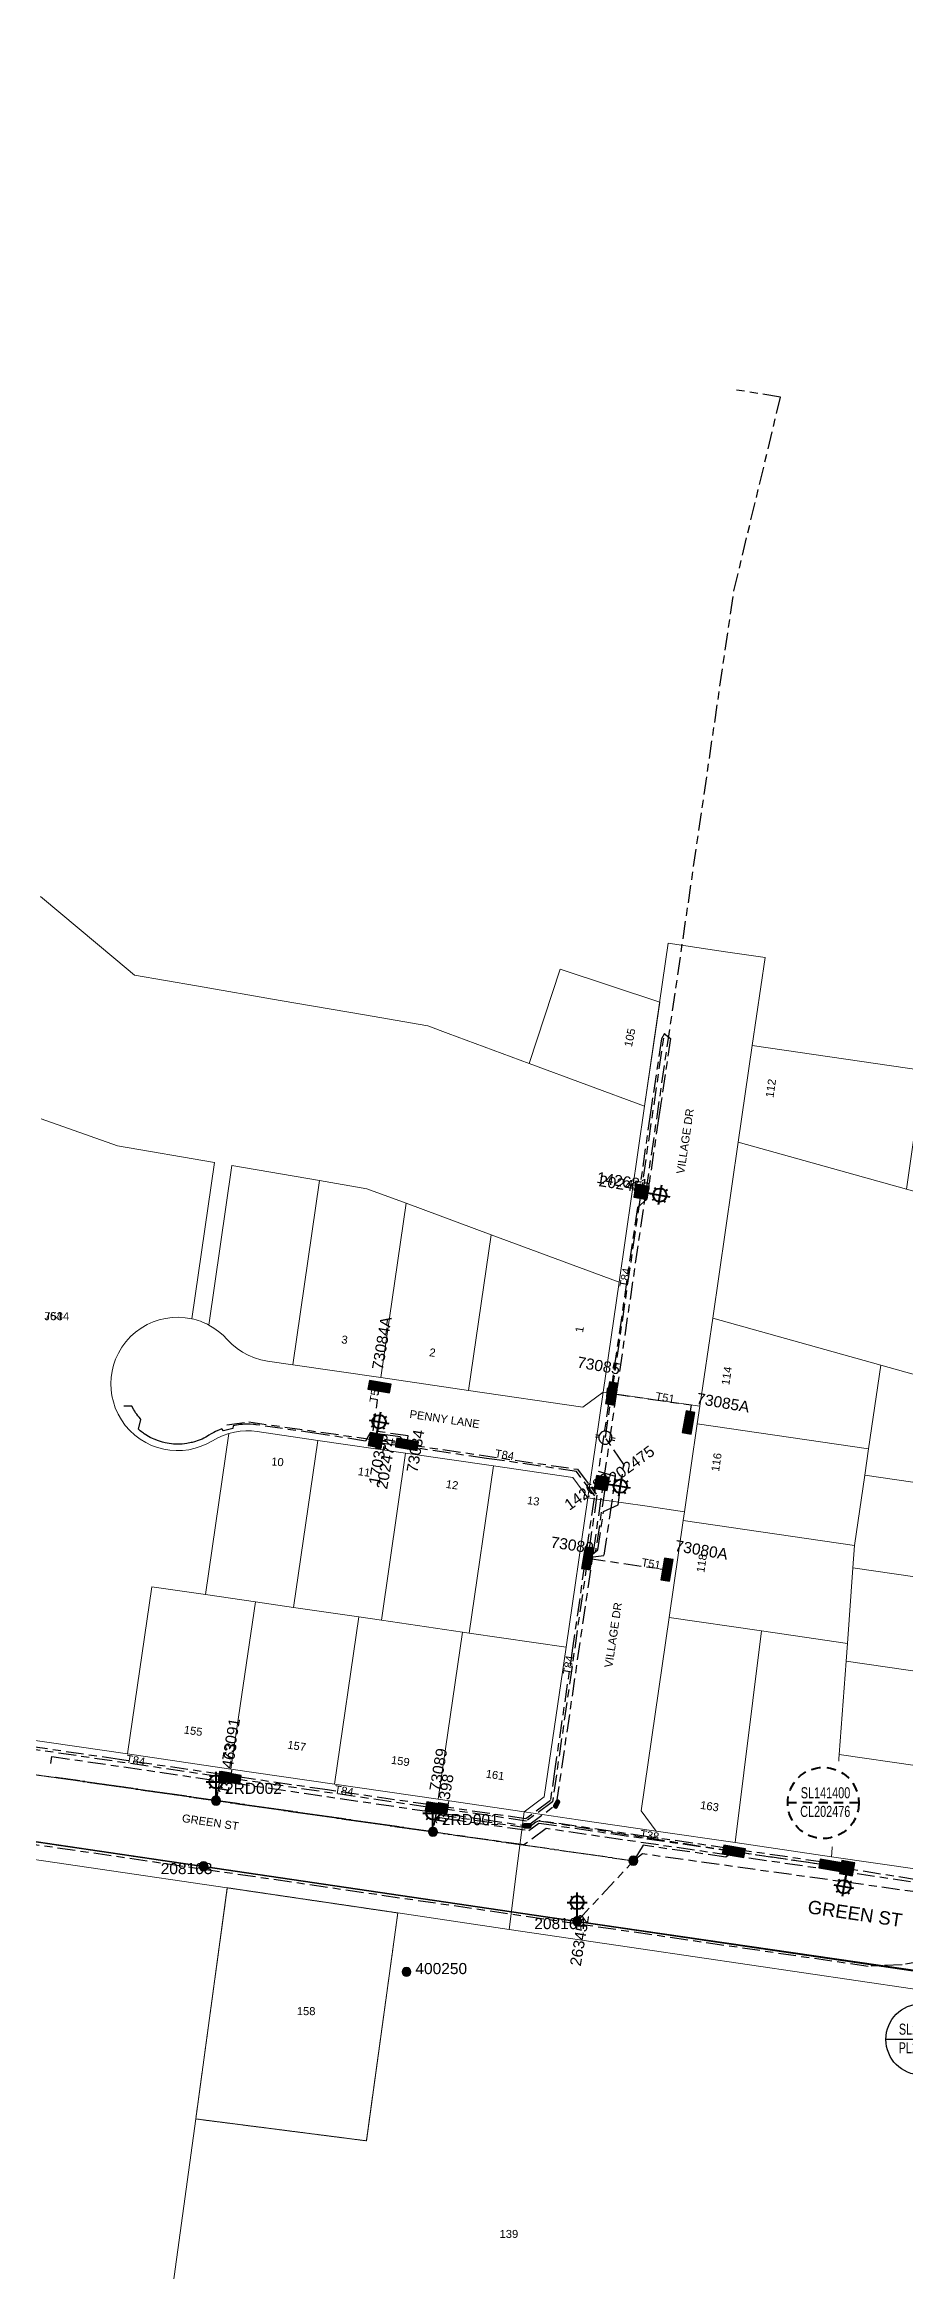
# Model space of a CAD drawing. Header units: metres. Extents: x 268848 to 269642, y 6084229 to 6085023.
# Drawn here: x 269112 to 269306, y 6084521 to 6085022 of the extents above; entities that cross this region are included whole.
import ezdxf
from ezdxf.enums import TextEntityAlignment as Align

# ---------------------------------------------------------------- set-up
doc = ezdxf.new("R2010")
doc.units = ezdxf.units.M
for name, pattern in [('Cable Exist OH', [1, 1, 0]), ('Cable Exist UG', [8.2, 4, -1.2, 1.8, -1.2]), ('Dash', [5, 3, -2]), ('HIDDEN', [0.375, 0.25, -0.125]), ('HIDDEN2', [0.1875, 0.125, -0.0625])]:
    doc.linetypes.add(name, pattern=pattern)
doc.layers.get('0').update_dxf_attribs({"color": 6})
for name, color, linetype, lineweight in [('Cadastre Buildings_SP_EXT', 9, 'Continuous', 5), ('Cadastre Land Parcels_SP_EXT', 9, 'Continuous', 5), ('Cadastre Other Property_SP_EXT', 9, 'HIDDEN', 5), ('Cadastre Roads_SP_EXT', 9, 'Continuous', 5)]:
    doc.layers.add(name, color=color, linetype=linetype, lineweight=lineweight)
for name, color, linetype in [('Equip_HV_EXT', 7, 'Continuous'), ('Equip_LV_EXT', 7, 'Continuous'), ('Equip_SP_SL_EXT', 7, 'Continuous'), ('Equip_SP_SL_NEW', 2, 'Continuous'), ('Mains_HV_EXT', 7, 'Continuous'), ('Mains_LV_EXT', 7, 'Continuous'), ('Mains_SL_EXT', 7, 'Continuous'), ('Mains_TR_EXT', 7, 'Continuous'), ('OH_Details_SP_MISC', 7, 'Continuous'), ('SupportsOH_SP_TR_HV_LV_SL_EXT', 7, 'Continuous'), ('SupportsUG_SP_LV_EXT', 7, 'Continuous'), ('SupportsUG_SP_LV_SL_EXT', 7, 'Continuous'), ('UG_Details_SP_MISC', 7, 'Continuous')]:
    doc.layers.add(name, color=color, linetype=linetype)
doc.styles.add('COLUMN_LABEL', font='arial.ttf')
doc.styles.add('iecARIAL', font='arial.ttf', dxfattribs={"height": 2})
doc.styles.add('POLE_LABEL', font='arial.ttf')
doc.styles.get("Standard").update_dxf_attribs({"font": 'arial.ttf'})
doc.linetypes.add('Cable #', pattern='A,8,-0.1,["#",Standard,S=1.8,R=0,X=0.8,Y=-0.9],-3.3', length=11.4)
doc.linetypes.add('Cable E OH', pattern='A,9.4,["E",Standard,S=1.7,R=0,X=0,Y=-1],0', length=9.4)

# ---------------------------------------------------------------- blocks, each defined once
blk = doc.blocks.new('COLUMN_EXT')
blk.add_hatch(color=256).paths.add_polyline_path([(-1.49, 1.48), (-1.49, -1.49), (1.48, -1.49), (1.48, 1.48)])
blk.add_lwpolyline([(-1.49, -1.49), (1.48, -1.49), (1.48, 1.48), (-1.49, 1.48)], close=True)
for tag, height, style, flags, p in [('STRUCTURE_PLANT_NUMBER', 0.2, 'POLE_LABEL', 9, (1.81, 0.03)), ('ASSET_NUM', 2.5, 'COLUMN_LABEL', 8, (2, 2)), ('STREET_CODE', 0.2, 'COLUMN_LABEL', 9, (1.81, -0.2))]:
    blk.add_attdef(tag, text='', height=height, dxfattribs=dict(style=style, flags=flags)).set_placement(p, align=Align.MIDDLE_LEFT)
at = {"flags": 1}
blk.add_attdef('Z', (1.81, -2.35), '', height=0.2, dxfattribs=at)
at = {"flags": 9}
for tag, p in [('COLUMN_TYPE', (1.81, -0.4)), ('OWNED_BY', (1.81, -0.6)), ('STATE', (1.81, -0.8)), ('USAGE', (1.81, -1)), ('STREETNAME', (1.81, -1.6)), ('SUBURB', (1.81, -1.8)), ('LEGEND', (1.81, -1.2)), ('LOCATION', (1.81, -1.4)), ('NOTES', (1.81, -2))]:
    blk.add_attdef(tag, text='', height=0.2, dxfattribs=at).set_placement(p, align=Align.MIDDLE_LEFT)
blk = doc.blocks.new('PILLAR_EXT')
blk.add_hatch(color=256).paths.add_polyline_path([(-2.475, 0.99), (-2.475, -0.99), (2.475, -0.99), (2.475, 0.99)])
blk.add_lwpolyline([(-2.475, -0.99), (2.475, -0.99), (2.475, 0.99), (-2.475, 0.99)], close=True)
at = {"style": 'iecARIAL', "flags": 8}
blk.add_attdef('ASSET_NUM', (1.5, 3.5), '', height=2.5, dxfattribs=at)
for tag, p, flags in [('OWNED_BY', (0, -0.2), 9), ('STATE', (0, -0.4), 9), ('SUPPORT_TYPE', (0, -0.6), 9), ('STREETNAME', (0, -1.8), 9), ('SUBURB', (0, -2), 1), ('USAGE', (0, -0.8), 9), ('LEGEND', (0, -1), 9), ('LOCATION', (0, -1.2), 9), ('NOTES', (0, -1.4), 9), ('PARENT', (0, -1.6), 9)]:
    blk.add_attdef(tag, p, '', height=0.2, dxfattribs=dict(flags=flags))
blk = doc.blocks.new('SL_LANTERN_EXT')
at = {"lineweight": 40}
for p, q in [((-1.46, 5.68), (-1.06, 5.28)), ((0, 1.97), (0, 6.47)), ((1.46, 5.68), (1.06, 5.28)), ((-2.25, 4.22), (2.25, 4.22)), ((-1.46, 2.76), (-1.06, 3.16)), ((0, 0), (0, 2.72)), ((1.46, 2.76), (1.06, 3.16))]:
    blk.add_line(p, q, dxfattribs=at)
blk.add_circle((0, 4.22), 1.5, dxfattribs=at)
at = {"style": 'iecARIAL', "flags": 8}
blk.add_attdef('ASSET_NUM', (1.5, 1.5), '', height=2.5, dxfattribs=at)
for tag, p, height, flags in [('OPERATING_VOLTAGE', (0.98, -1.65), 0.2, 9), ('ORIENTATION', (0.98, -1.85), 0.2, 9), ('OWNED_BY', (0.98, -2.05), 0.2, 9), ('STATE', (0.98, -2.25), 0.2, 9), ('CONSTRUCTED_VOLTAGE', (0.98, -0.65), 0.2, 9), ('CONTROL_TYPE', (0.98, -0.85), 0.2, 9), ('LANTERN_PURPOSE', (0.98, -1.05), 0.2, 9), ('LANTERN_TYPE', (0.98, -1.25), 0.2, 9), ('NO_PHASES', (0.98, -1.45), 0.2, 9), ('USAGE', (0.98, -2.45), 0.2, 9), ('CEXIST', (0.98, -2.65), 0.2, 9), ('CNEW', (0.98, -2.85), 0.2, 9), ('CNUMBER', (0.98, -3.05), 0.2, 9), ('CREMOVE', (0.98, -3.25), 0.2, 9), ('CREPLACE', (0.98, -3.45), 0.2, 9), ('LKINGHEIGHT', (0.98, -3.65), 0.2, 9), ('LBRACKET', (0.98, -3.85), 0.2, 9), ('LBRACKETVOCAB', (0.98, -4.05), 0.2, 9), ('LCATEGORY', (0.98, -4.25), 0.2, 9), ('LCHARGE1', (0.98, -4.45), 0.2, 9), ('LCHARGE1PERCENT', (0.98, -4.65), 0.2, 9), ('LCHARGE2', (0.98, -4.85), 0.2, 9), ('LCHARGE2PERCENT', (0.98, -5.05), 0.2, 9), ('LNUMBER', (2.18, -3.25), 2.5, 8), ('STREETNAME', (0.98, -9.25), 0.2, 9), ('SUBURB', (0.98, -9.45), 0.2, 1), ('LCHARGE3', (0.98, -5.25), 0.2, 9), ('LCHARGE3PERCENT', (0.98, -5.45), 0.2, 9), ('LEXIST', (0.98, -5.65), 0.2, 9), ('LLAMP', (0.98, -5.85), 0.2, 9), ('LLAMPVOCAB', (0.98, -6.05), 0.2, 9), ('LMAST', (0.98, -6.25), 0.2, 9), ('LMASTVOCAB', (0.98, -6.45), 0.2, 9), ('LNEW', (0.98, -6.65), 0.2, 9), ('LANTNUMBER', (0.98, -6.85), 0.2, 9), ('LOUTREACH', (0.98, -7.25), 0.2, 9), ('LOUTREACHVOCAB', (0.98, -7.45), 0.2, 9), ('LRATECODE', (0.98, -7.65), 0.2, 9), ('LREMOVE', (0.98, -7.85), 0.2, 9), ('LREPLACE', (0.98, -8.05), 0.2, 9), ('LTYPE', (0.98, -8.25), 0.2, 9), ('LTYPEVOCAB', (0.98, -8.45), 0.2, 9), ('LEGEND', (0.98, -8.65), 0.2, 9), ('LOCATION', (0.98, -8.85), 0.2, 9), ('NOTES', (0.98, -9.05), 0.2, 9)]:
    blk.add_attdef(tag, p, '', height=height, dxfattribs=dict(flags=flags))
blk = doc.blocks.new('POLE_EXT')
blk.add_hatch(color=256).paths.add_polyline_path([(-1, 0, 1), (1, 0, 1)])
blk.add_lwpolyline([(-1, 0, 1), (1, 0, 1)], format="xyb", close=True)
for tag, height, flags, p in [('pNumber', 2.5, 8, (-17.84, 2.07)), ('OWNED_BY', 0.2, 9, (1.35, -0.4)), ('SPECIAL_USE', 0.2, 9, (1.35, -0.8)), ('STATE', 0.2, 9, (1.35, -1)), ('cLV', 0.2, 9, (1.35, -1.4)), ('hDepth', 0.2, 9, (1.35, -1.6)), ('hDia', 0.2, 9, (1.35, -1.8)), ('cHV', 0.2, 9, (1.35, -2)), ('cLinedev', 0.2, 9, (1.35, -3.4)), ('pExisting', 0.2, 9, (1.35, -3.8)), ('pFooting', 0.2, 9, (1.35, -4.4)), ('pNew', 0.2, 9, (1.35, -4.6)), ('pRelocate', 0.2, 9, (1.35, -5)), ('PARENT', 0.2, 9, (1.35, -0.6)), ('USAGE', 0.2, 9, (1.35, -1.2)), ('LBRACKET', 0.2, 9, (1.35, -2.2)), ('LExisting', 0.2, 9, (1.35, -2.4)), ('LANTNUMBER', 0.2, 9, (1.35, -2.6)), ('LOther', 0.2, 9, (1.35, -2.8)), ('LRemove', 0.2, 9, (1.35, -3)), ('LEGEND', 0.2, 9, (1.35, -3.2)), ('LOCATION', 0.2, 9, (1.35, -3.6)), ('PFNUMBER', 0.2, 9, (1.35, -4)), ('NEWPFNUMBER', 0.2, 9, (1.35, -4.2)), ('pRemove', 0.2, 9, (1.35, -5.2)), ('pReplace', 0.2, 9, (1.35, -5.4)), ('pStay', 0.2, 9, (1.35, -5.6)), ('pType', 0.2, 9, (1.35, -5.8)), ('cspan', 0.2, 9, (1.35, -6)), ('STREETNAME', 0.2, 9, (1.35, -6.2)), ('SUBURB', 0.2, 9, (1.35, -6.4)), ('OPERATED_BY', 0.2, 9, (1.36, -7.01)), ('NOTES', 0.2, 9, (1.35, -6.6)), ('MAINTAINED_BY', 0.2, 9, (1.36, -6.81))]:
    blk.add_attdef(tag, text='', height=height, dxfattribs=dict(flags=flags)).set_placement(p, align=Align.MIDDLE_LEFT)
at = {"style": 'POLE_LABEL'}
for tag, height, flags, p in [('STRUCTURE_PLANT_NUMBER', 0.2, 9, (1.35, 0.03)), ('ASSET_NUM', 2.5, 8, (2, 2)), ('STREET_CODE', 0.2, 9, (1.35, -0.2))]:
    blk.add_attdef(tag, text='', height=height, dxfattribs=dict(at, flags=flags)).set_placement(p, align=Align.MIDDLE_LEFT)
at = {"flags": 1}
blk.add_attdef('Z', (1.35, -7.33), '', height=0.2, dxfattribs=at)
blk = doc.blocks.new('HV_STJ_EXT')
h = blk.add_hatch(color=256)
edge = h.paths.add_edge_path()
edge.add_ellipse((-0.59, 0.13), major_axis=(0.226, 0.226), ratio=1, start_angle=45, end_angle=135)
edge.add_line((-0.91, 0.13), (-0.91, -0.13))
edge.add_ellipse((-0.59, -0.13), major_axis=(0.226, 0.226), ratio=1, start_angle=135, end_angle=225)
edge.add_line((-0.59, -0.45), (0.59, -0.45))
edge.add_ellipse((0.59, -0.13), major_axis=(-0.226, 0.226), ratio=1, start_angle=135, end_angle=225)
edge.add_line((0.91, -0.13), (0.91, 0.13))
edge.add_ellipse((0.59, 0.13), major_axis=(-0.226, 0.226), ratio=1, start_angle=225, end_angle=315)
edge.add_line((0.59, 0.45), (-0.59, 0.45))
blk.add_lwpolyline([(-0.91, 0.13), (-0.91, -0.13, 0.414214), (-0.59, -0.45), (0.59, -0.45, 0.414214), (0.91, -0.13), (0.91, 0.13, 0.414214), (0.59, 0.45), (-0.59, 0.45, 0.414214)], format="xyb", close=True)
for tag, flags, p in [('ORIENTATION', 9, (1.5, 0)), ('Z', 1, (1.5, -0.8)), ('USAGE', 9, (1.5, -0.2)), ('LEGEND', 9, (1.5, -0.4)), ('NOTES', 9, (1.5, -0.6))]:
    blk.add_attdef(tag, text='', height=0.2, dxfattribs=dict(flags=flags)).set_placement(p, align=Align.MIDDLE_LEFT)
blk = doc.blocks.new('LV_UG_LINKS_OPEN_EXT')
blk.add_wipeout([(-0.25, 1.47), (-0.43, 1.43), (-0.61, 1.36), (-0.77, 1.28), (-0.93, 1.17), (-1.07, 1.05), (-1.19, 0.9), (-1.29, 0.75), (-1.38, 0.58), (-1.44, 0.4), (-1.48, 0.22), (-1.49, 0.03), (-1.49, -0.16), (-1.45, -0.34), (-1.4, -0.52), (-1.32, -0.69), (-1.23, -0.85), (-1.11, -1), (-0.98, -1.13), (-0.83, -1.24), (-0.66, -1.34), (-0.49, -1.41), (-0.31, -1.46), (-0.13, -1.49), (0.06, -1.49), (0.25, -1.47), (0.43, -1.43), (0.61, -1.36), (0.77, -1.28), (0.93, -1.17), (1.07, -1.05), (1.19, -0.9), (1.29, -0.75), (1.38, -0.58), (1.44, -0.4), (1.48, -0.22), (1.49, -0.03), (1.49, 0.16), (1.45, 0.34), (1.4, 0.52), (1.32, 0.69), (1.23, 0.85), (1.11, 1), (0.98, 1.13), (0.83, 1.24), (0.66, 1.34), (0.49, 1.41), (0.31, 1.46), (0.13, 1.49), (-0.06, 1.49)])
for p, q in [((-0.25, 1.47), (-0.25, 2.22)), ((0.25, 1.47), (0.25, 2.22)), ((-0.25, -1.47), (-0.25, -2.22)), ((0.25, -1.47), (0.25, -2.22))]:
    blk.add_line(p, q)
blk.add_lwpolyline([(0, -1.49, 1), (0, 1.49, 1)], format="xyb", close=True)
at = {"flags": 9}
for tag, p in [('ACTUAL_STATUS', (0, 0)), ('CONSTRUCTED_VOLTAGE', (0, -0.2)), ('OPERATING_VOLTAGE', (0, -0.6)), ('ORIENTATION', (0, -0.8)), ('STATE', (0, -1)), ('SWITCH_TYPE', (0, -1.2)), ('NO_PHASES', (0, -0.4)), ('USAGE', (0, -1.4)), ('NOTES', (0, -1.6))]:
    blk.add_attdef(tag, text='', height=0.2, dxfattribs=at).set_placement(p, align=Align.MIDDLE_LEFT)
at = {"flags": 1}
blk.add_attdef('Z', (0, 0), '', height=0.2, dxfattribs=at)
blk = doc.blocks.new('SLANTERN_NUM_EXT')
blk.add_wipeout([(-0.31, 10), (-0.94, 9.96), (-1.57, 9.88), (-2.18, 9.76), (-2.79, 9.61), (-3.39, 9.41), (-3.97, 9.18), (-4.54, 8.91), (-5.09, 8.61), (-5.62, 8.27), (-6.13, 7.91), (-6.62, 7.5), (-7.07, 7.07), (-7.5, 6.62), (-7.91, 6.13), (-8.27, 5.62), (-8.61, 5.09), (-8.91, 4.54), (-9.18, 3.97), (-9.41, 3.39), (-9.61, 2.79), (-9.76, 2.18), (-9.88, 1.57), (-9.96, 0.94), (-10, 0.31), (-10, -0.31), (-9.96, -0.94), (-9.88, -1.57), (-9.76, -2.18), (-9.61, -2.79), (-9.41, -3.39), (-9.18, -3.97), (-8.91, -4.54), (-8.61, -5.09), (-8.27, -5.62), (-7.91, -6.13), (-7.5, -6.62), (-7.07, -7.07), (-6.62, -7.5), (-6.13, -7.91), (-5.62, -8.27), (-5.09, -8.61), (-4.54, -8.91), (-3.97, -9.18), (-3.39, -9.41), (-2.79, -9.61), (-2.18, -9.76), (-1.57, -9.88), (-0.94, -9.96), (-0.31, -10), (0.31, -10), (0.94, -9.96), (1.57, -9.88), (2.18, -9.76), (2.79, -9.61), (3.39, -9.41), (3.97, -9.18), (4.54, -8.91), (5.09, -8.61), (5.62, -8.27), (6.13, -7.91), (6.62, -7.5), (7.07, -7.07), (7.5, -6.62), (7.91, -6.13), (8.27, -5.62), (8.61, -5.09), (8.91, -4.54), (9.18, -3.97), (9.41, -3.39), (9.61, -2.79), (9.76, -2.18), (9.88, -1.57), (9.96, -0.94), (10, -0.31), (10, 0.31), (9.96, 0.94), (9.88, 1.57), (9.76, 2.18), (9.61, 2.79), (9.41, 3.39), (9.18, 3.97), (8.91, 4.54), (8.61, 5.09), (8.27, 5.62), (7.91, 6.13), (7.5, 6.62), (7.07, 7.07), (6.62, 7.5), (6.13, 7.91), (5.62, 8.27), (5.09, 8.61), (4.54, 8.91), (3.97, 9.18), (3.39, 9.41), (2.79, 9.61), (2.18, 9.76), (1.57, 9.88), (0.94, 9.96), (0.31, 10)])
at = {"linetype": 'Dash', "lineweight": 40, "ltscale": 0.7}
blk.add_line((8, 0), (-8, 0), dxfattribs=at)
blk.add_circle((0, 0), 8, dxfattribs=at)
at = {"lineweight": 40, "width": 0.7}
for tag, p in [('SNUMBER', (0.51, 1.05)), ('CNUMBER', (0.44, -3.15))]:
    blk.add_attdef(tag, text='', height=2.5, dxfattribs=at).set_placement(p, align=Align.CENTER)
at = {"lineweight": 40, "flags": 1}
blk.add_attdef('Z', (0, 0), '', height=0.2, dxfattribs=at)
blk = doc.blocks.new('SLANTERN_NUM_NEW')
blk.add_wipeout([(-0.31, 10), (-0.94, 9.96), (-1.57, 9.88), (-2.18, 9.76), (-2.79, 9.61), (-3.39, 9.41), (-3.97, 9.18), (-4.54, 8.91), (-5.09, 8.61), (-5.62, 8.27), (-6.13, 7.91), (-6.62, 7.5), (-7.07, 7.07), (-7.5, 6.62), (-7.91, 6.13), (-8.27, 5.62), (-8.61, 5.09), (-8.91, 4.54), (-9.18, 3.97), (-9.41, 3.39), (-9.61, 2.79), (-9.76, 2.18), (-9.88, 1.57), (-9.96, 0.94), (-10, 0.31), (-10, -0.31), (-9.96, -0.94), (-9.88, -1.57), (-9.76, -2.18), (-9.61, -2.79), (-9.41, -3.39), (-9.18, -3.97), (-8.91, -4.54), (-8.61, -5.09), (-8.27, -5.62), (-7.91, -6.13), (-7.5, -6.62), (-7.07, -7.07), (-6.62, -7.5), (-6.13, -7.91), (-5.62, -8.27), (-5.09, -8.61), (-4.54, -8.91), (-3.97, -9.18), (-3.39, -9.41), (-2.79, -9.61), (-2.18, -9.76), (-1.57, -9.88), (-0.94, -9.96), (-0.31, -10), (0.31, -10), (0.94, -9.96), (1.57, -9.88), (2.18, -9.76), (2.79, -9.61), (3.39, -9.41), (3.97, -9.18), (4.54, -8.91), (5.09, -8.61), (5.62, -8.27), (6.13, -7.91), (6.62, -7.5), (7.07, -7.07), (7.5, -6.62), (7.91, -6.13), (8.27, -5.62), (8.61, -5.09), (8.91, -4.54), (9.18, -3.97), (9.41, -3.39), (9.61, -2.79), (9.76, -2.18), (9.88, -1.57), (9.96, -0.94), (10, -0.31), (10, 0.31), (9.96, 0.94), (9.88, 1.57), (9.76, 2.18), (9.61, 2.79), (9.41, 3.39), (9.18, 3.97), (8.91, 4.54), (8.61, 5.09), (8.27, 5.62), (7.91, 6.13), (7.5, 6.62), (7.07, 7.07), (6.62, 7.5), (6.13, 7.91), (5.62, 8.27), (5.09, 8.61), (4.54, 8.91), (3.97, 9.18), (3.39, 9.41), (2.79, 9.61), (2.18, 9.76), (1.57, 9.88), (0.94, 9.96), (0.31, 10)])
at = {"linetype": 'Continuous'}
blk.add_line((8, 0), (-8, 0), dxfattribs=at)
blk.add_line((0, 0), (8, 0))
blk.add_circle((0, 0), 8, dxfattribs=at)
at = {"width": 0.7}
for tag, p in [('SNUMBER', (0.51, 1.05)), ('CNUMBER', (0.44, -3.15))]:
    blk.add_attdef(tag, text='', height=2.5, dxfattribs=at).set_placement(p, align=Align.CENTER)
at = {"flags": 1}
blk.add_attdef('Z', (0, 0), '', height=0.2, dxfattribs=at)

msp = doc.modelspace()

# ---------------------------------------------------------------- linework, layer by layer
at = {"layer": 'Cadastre Buildings_SP_EXT', "linetype": 'Continuous'}
msp.add_lwpolyline([(269323.96, 6084612.98), (269326.7, 6084631.78), (269291.43, 6084636.92), (269289.73, 6084613.92), (269319.42, 6084609.6), (269323.96, 6084612.98)], close=True, dxfattribs=at)
at = {"layer": 'Cadastre Land Parcels_SP_EXT', "linetype": 'Continuous'}
msp.add_lwpolyline([(269111.78, 6084779.94), (269128.92, 6084773.88), (269150.76, 6084770.11), (269145.64, 6084734.94), (269146.14, 6084734.82), (269146.64, 6084734.69), (269147.13, 6084734.54), (269147.61, 6084734.37), (269148.09, 6084734.18), (269148.56, 6084733.98), (269149.03, 6084733.77), (269149.48, 6084733.53), (269154.71, 6084769.43), (269174.43, 6084766.03), (269185.1, 6084764.18), (269193.9, 6084760.93), (269213.08, 6084753.83), (269241.86, 6084743.19), (269247.61, 6084782.79), (269221.61, 6084792.4), (269203.42, 6084799.13), (269198.83, 6084800.83), (269184.52, 6084803.3), (269165.53, 6084806.58), (269146.72, 6084809.83), (269132.79, 6084812.23), (269128.56, 6084815.76), (269128.56, 6084815.76), (269111.61, 6084829.93)], dxfattribs=at)
for points in [[(269251.01, 6084806.19), (269228.64, 6084813.58), (269221.61, 6084792.4), (269247.61, 6084782.79), (269251.01, 6084806.19)], [(269309, 6084780.91), (269310.44, 6084790.83), (269271.87, 6084796.44), (269268.7, 6084774.67), (269306.55, 6084764.1), (269309, 6084780.91)], [(269306.55, 6084764.1), (269268.7, 6084774.67), (269262.94, 6084735.08), (269300.79, 6084724.51), (269338.65, 6084713.94), (269344.41, 6084753.53), (269306.55, 6084764.1)], [(269193.9, 6084760.93), (269185.1, 6084764.18), (269174.43, 6084766.03), (269168.39, 6084724.59), (269188.19, 6084721.7), (269193.9, 6084760.93)], [(269213.08, 6084753.83), (269193.9, 6084760.93), (269188.19, 6084721.7), (269207.98, 6084718.82), (269213.08, 6084753.83)], [(269238.26, 6084718.45), (269241.86, 6084743.19), (269213.08, 6084753.83), (269207.98, 6084718.82), (269233.73, 6084715.06), (269238.26, 6084718.45)], [(269300.79, 6084724.51), (269262.94, 6084735.08), (269260.06, 6084715.28), (269259.48, 6084711.32), (269298.06, 6084705.71), (269300.79, 6084724.51)], [(269338.65, 6084713.94), (269300.79, 6084724.51), (269298.06, 6084705.71), (269297.19, 6084699.76), (269335.77, 6084694.14), (269336.81, 6084701.29), (269338.65, 6084713.94)], [(269297.19, 6084699.76), (269298.06, 6084705.71), (269259.48, 6084711.32), (269256.6, 6084691.52), (269256.31, 6084689.55), (269294.89, 6084683.93), (269297.19, 6084699.76)], [(269174.01, 6084707.59), (269160.36, 6084709.58), (269159.09, 6084709.71), (269157.81, 6084709.73), (269156.53, 6084709.65), (269155.26, 6084709.45), (269154.02, 6084709.15), (269148.77, 6084672.88), (269159.97, 6084671.25), (269168.56, 6084670), (269174.01, 6084707.59)], [(269193.81, 6084704.71), (269174.01, 6084707.59), (269168.56, 6084670), (269183.29, 6084667.85), (269188.36, 6084667.11), (269193.81, 6084704.71)], [(269213.6, 6084701.82), (269193.81, 6084704.71), (269188.36, 6084667.11), (269206.62, 6084664.45), (269208.15, 6084664.22), (269213.6, 6084701.82)], [(269234.81, 6084694.69), (269231.43, 6084699.22), (269213.6, 6084701.82), (269208.15, 6084664.22), (269229.93, 6084661.05), (269234.81, 6084694.69)], [(269335.77, 6084694.14), (269297.19, 6084699.76), (269294.89, 6084683.93), (269294.52, 6084678.92), (269332.74, 6084673.36), (269333.74, 6084680.17), (269335.77, 6084694.14)], [(269294.89, 6084683.93), (269256.31, 6084689.55), (269253.15, 6084667.77), (269273.93, 6084664.74), (269293.27, 6084661.92), (269294.52, 6084678.92), (269294.89, 6084683.93)], [(269332.74, 6084673.36), (269294.52, 6084678.92), (269293.27, 6084661.92), (269292.98, 6084657.92), (269329.72, 6084652.57), (269332.74, 6084673.36)], [(269148.77, 6084672.88), (269136.65, 6084674.65), (269131.16, 6084637.05), (269154.48, 6084633.63), (269159.97, 6084671.25), (269148.77, 6084672.88)], [(269168.56, 6084670), (269159.97, 6084671.25), (269154.48, 6084633.63), (269177.81, 6084630.23), (269183.29, 6084667.85), (269168.56, 6084670)], [(269188.36, 6084667.11), (269183.29, 6084667.85), (269177.81, 6084630.23), (269201.13, 6084626.83), (269206.62, 6084664.45), (269188.36, 6084667.11)], [(269273.93, 6084664.74), (269253.15, 6084667.77), (269246.81, 6084624.22), (269250.19, 6084619.69), (269268.01, 6084617.09), (269273.93, 6084664.74)], [(269208.15, 6084664.22), (269206.62, 6084664.45), (269201.13, 6084626.83), (269220.5, 6084624.01), (269225.03, 6084627.4), (269229.93, 6084661.05), (269208.15, 6084664.22)], [(269291.43, 6084636.92), (269292.98, 6084657.92), (269293.27, 6084661.92), (269273.93, 6084664.74), (269268.01, 6084617.09), (269289.73, 6084613.92), (269291.43, 6084636.92)], [(269329.72, 6084652.57), (269292.98, 6084657.92), (269291.43, 6084636.92), (269326.7, 6084631.78), (269329.72, 6084652.57)], [(269067.78, 6084619.52), (269055.29, 6084621.36), (269031.97, 6084461.95), (269125.26, 6084400.51), (269127.82, 6084418.06), (269133.86, 6084462.16), (269140.88, 6084513.46), (269146.55, 6084554.9), (269153.66, 6084606.89), (269067.78, 6084619.52)], [(269192.05, 6084601.25), (269153.66, 6084606.89), (269146.55, 6084554.9), (269184.97, 6084549.98), (269192.05, 6084601.25)], [(269217.1, 6084597.57), (269192.05, 6084601.25), (269184.97, 6084549.98), (269146.55, 6084554.9), (269140.88, 6084513.46), (269133.86, 6084462.16), (269178.77, 6084455.84), (269300.27, 6084438.77), (269303.21, 6084460.03), (269320.14, 6084582.42), (269246.78, 6084593.2), (269217.1, 6084597.57)]]:
    msp.add_lwpolyline(points, close=True, dxfattribs=at)
at = {"layer": 'Cadastre Other Property_SP_EXT', "linetype": 'HIDDEN2'}
msp.add_lwpolyline([(269146.55, 6084554.91), (269184.97, 6084549.99), (269192.05, 6084601.26), (269153.66, 6084606.91), (269146.55, 6084554.91)], close=True, dxfattribs=at)
at = {"layer": 'Cadastre Roads_SP_EXT', "linetype": 'Continuous'}
for points in [[(269274.74, 6084816.23), (269265.81, 6084817.53), (269252.94, 6084819.42), (269247.61, 6084782.79), (269241.86, 6084743.19), (269238.26, 6084718.45), (269251.12, 6084716.58), (269260.06, 6084715.28), (269262.94, 6084735.08), (269268.7, 6084774.67), (269271.87, 6084796.44), (269274.74, 6084816.23)], [(269207.98, 6084718.82), (269188.19, 6084721.7), (269168.39, 6084724.59), (269162.67, 6084725.42), (269161.2, 6084725.71), (269159.77, 6084726.14), (269158.39, 6084726.72), (269157.08, 6084727.42), (269155.84, 6084728.26), (269154.69, 6084729.21), (269153.64, 6084730.27), (269152.71, 6084731.22), (269151.71, 6084732.09), (269150.63, 6084732.86), (269149.48, 6084733.53), (269149.03, 6084733.77), (269148.56, 6084733.98), (269148.09, 6084734.18), (269147.61, 6084734.37), (269147.13, 6084734.54), (269146.64, 6084734.69), (269146.14, 6084734.82), (269145.64, 6084734.94), (269144.19, 6084735.18), (269142.71, 6084735.28), (269141.23, 6084735.23), (269139.77, 6084735.04), (269138.33, 6084734.71), (269136.93, 6084734.23), (269135.59, 6084733.62), (269134.26, 6084732.85), (269133.01, 6084731.95), (269131.87, 6084730.92), (269130.83, 6084729.78), (269129.92, 6084728.54), (269129.14, 6084727.22), (269128.5, 6084725.82), (269128.05, 6084724.5), (269127.72, 6084723.14), (269127.52, 6084721.76), (269127.44, 6084720.36), (269127.5, 6084718.97), (269127.69, 6084717.58), (269128, 6084716.22), (269128.44, 6084714.9), (269129.05, 6084713.51), (269129.81, 6084712.19), (269130.69, 6084710.95), (269131.69, 6084709.81), (269132.8, 6084708.78), (269134.02, 6084707.86), (269135.31, 6084707.08), (269136.6, 6084706.46), (269137.94, 6084705.97), (269139.33, 6084705.6), (269140.74, 6084705.37), (269142.16, 6084705.28), (269143.59, 6084705.32), (269145.01, 6084705.49), (269146.4, 6084705.8), (269147.76, 6084706.25), (269149.07, 6084706.82), (269150.32, 6084707.51), (269151.5, 6084708.16), (269152.74, 6084708.71), (269154.02, 6084709.15), (269155.26, 6084709.45), (269156.53, 6084709.65), (269157.81, 6084709.73), (269159.09, 6084709.71), (269160.36, 6084709.58), (269174.01, 6084707.59), (269193.81, 6084704.71), (269213.6, 6084701.82), (269231.43, 6084699.22), (269234.81, 6084694.69), (269236.53, 6084706.48), (269238.26, 6084718.45), (269233.73, 6084715.06), (269207.98, 6084718.82)], [(269256.6, 6084691.52), (269247.67, 6084692.82), (269234.81, 6084694.69), (269229.93, 6084661.05), (269225.03, 6084627.4), (269220.5, 6084624.01), (269232.67, 6084622.24), (269250.19, 6084619.69), (269246.81, 6084624.22), (269253.15, 6084667.77), (269256.31, 6084689.55), (269256.6, 6084691.52)], [(269107.84, 6084640.46), (269084.47, 6084643.88), (269083.86, 6084639.66), (269070.52, 6084641.61), (269069.14, 6084630.49), (269067.78, 6084619.52), (269153.66, 6084606.89), (269192.05, 6084601.25), (269217.1, 6084597.57), (269218.79, 6084610.69), (269220.5, 6084624.01), (269201.13, 6084626.83), (269177.81, 6084630.23), (269154.48, 6084633.63), (269131.16, 6084637.05), (269107.84, 6084640.46)]]:
    msp.add_lwpolyline(points, close=True, dxfattribs=at)
at = {"layer": 'Mains_HV_EXT', "linetype": 'Cable Exist UG'}
for points in [[(269326.54, 6084611.32), (269325.24, 6084606.2), (269323.48, 6084603.27), (269320.81, 6084600.1), (269317.94, 6084597.59), (269314.01, 6084591.69), (269310.29, 6084590.39), (269305.61, 6084589.59), (269297.92, 6084589.22), (268910.13, 6084645.84)], [(269113.91, 6084634.87), (269114.15, 6084636.47), (269221.26, 6084620.86)], [(269221.26, 6084620.86), (269227.79, 6084625.72)]]:
    msp.add_lwpolyline(points, dxfattribs=at)
at = {"layer": 'Mains_HV_EXT', "linetype": 'Cable Exist OH'}
msp.add_lwpolyline([(269199.96, 6084619.51), (269114.98, 6084631.75)], dxfattribs=at)
at = {"layer": 'Mains_LV_EXT', "linetype": 'Cable Exist UG'}
for points in [[(269240.24, 6084718.14), (269252.08, 6084799.1)], [(269194.1, 6084706.68), (269194.39, 6084708.62), (269186.49, 6084709.7), (269187.91, 6084719.69)], [(269153.57, 6084711.08), (269158.47, 6084711.74), (269194.1, 6084706.68)], [(269234.79, 6084681.06), (269226.87, 6084626.28), (269221.01, 6084621.92), (269200.82, 6084624.86)], [(269234.79, 6084681.06), (269252.64, 6084678.48)], [(269107.53, 6084638.49), (269154.17, 6084631.66)], [(269154.17, 6084631.66), (269200.82, 6084624.86)], [(269200.82, 6084624.86), (269200.5, 6084622.88), (269221.52, 6084619.81), (269223.79, 6084621.49), (269267.7, 6084615.12)], [(269267.7, 6084615.12), (269289.43, 6084611.95)]]:
    msp.add_lwpolyline(points, dxfattribs=at)
at = {"layer": 'Mains_SL_EXT', "linetype": 'Cable Exist UG'}
for points in [[(269252.08, 6084799.1), (269251.41, 6084797.93), (269251.41, 6084797.93), (269249.23, 6084783.47), (269248.91, 6084781.32), (269248.91, 6084781.32), (269246.65, 6084765.29), (269246.78, 6084763.67)], [(269194.1, 6084706.68), (269192.6, 6084708.37), (269192.6, 6084708.37), (269185.81, 6084709.31), (269184.77, 6084707.44), (269184.77, 6084707.44), (269174.23, 6084709.06), (269160.12, 6084711.11), (269160.04, 6084711.13), (269159.52, 6084711.19), (269158.84, 6084711.21), (269158.3, 6084711.22), (269157.58, 6084711.22), (269157.06, 6084711.18), (269156.52, 6084711.14), (269154.99, 6084710.89), (269154.89, 6084710.22), (269152.83, 6084709.75), (269152.4, 6084710.19), (269152.4, 6084710.19), (269151.03, 6084709.59), (269150.63, 6084709.37), (269150.03, 6084709.03), (269149.52, 6084708.73), (269149.19, 6084708.51), (269148.8, 6084708.31), (269148.36, 6084708.07), (269147.97, 6084707.89), (269147.55, 6084707.71), (269147.12, 6084707.55), (269146.3, 6084707.26), (269145.72, 6084707.14), (269145.5, 6084707.08), (269144.51, 6084706.88), (269143.46, 6084706.75), (269143.46, 6084706.75), (269143.17, 6084706.74), (269142.75, 6084706.7), (269142.36, 6084706.7), (269141.92, 6084706.72), (269141.56, 6084706.74), (269141.07, 6084706.8), (269140.59, 6084706.87), (269140.13, 6084706.94), (269139.68, 6084707.04), (269139.09, 6084707.2), (269138.62, 6084707.32), (269138.16, 6084707.48), (269137.22, 6084707.82), (269136.78, 6084708.03), (269136.32, 6084708.25), (269134.97, 6084709.05), (269134.97, 6084709.05), (269134.77, 6084709.19), (269134.37, 6084709.47), (269134.01, 6084709.74), (269133.64, 6084710.09), (269134.2, 6084712.31), (269134.2, 6084712.31), (269134.08, 6084712.45), (269133.78, 6084712.78), (269133.53, 6084713.1), (269133.26, 6084713.46), (269133.01, 6084713.81), (269132.8, 6084714.13), (269132.63, 6084714.43), (269132.16, 6084715.31), (269130.34, 6084715.3)], [(269194.1, 6084706.68), (269192.55, 6084706.35), (269192.55, 6084706.35), (269188.34, 6084706.93), (269187.12, 6084707.63)], [(269237.35, 6084698.33), (269238.63, 6084696.58), (269238.63, 6084696.58), (269236.54, 6084682.53), (269234.79, 6084681.06)], [(269234.79, 6084681.06), (269234.15, 6084680.13), (269234.15, 6084680.13), (269231.4, 6084660.82), (269227.79, 6084636.28), (269227.4, 6084633.69), (269227.4, 6084633.69), (269226.39, 6084626.54), (269220.88, 6084622.42), (269202.68, 6084625.09), (269200.62, 6084624.93)], [(269154.17, 6084631.66), (269152.91, 6084632.35), (269152.91, 6084632.35), (269130.9, 6084635.55), (269129.41, 6084635.77), (269129.41, 6084635.77), (269109.16, 6084638.74), (269107.53, 6084638.49)], [(269154.17, 6084631.66), (269153.01, 6084630.31), (269153.01, 6084630.31), (269151.8, 6084630.49), (269151.13, 6084626.54)], [(269200.82, 6084624.86), (269199.45, 6084625.56), (269199.45, 6084625.56), (269177.56, 6084628.75), (269176.21, 6084628.93), (269176.21, 6084628.93), (269155.97, 6084631.89), (269154.17, 6084631.66)], [(269200.82, 6084624.86), (269199.96, 6084619.51)], [(269267.7, 6084615.12), (269266.56, 6084615.78), (269266.56, 6084615.78), (269249.94, 6084618.19), (269248.47, 6084618.41), (269248.47, 6084618.41), (269223.86, 6084622), (269223.16, 6084621.66), (269223.16, 6084621.66), (269221.41, 6084620.32), (269201.55, 6084623.23), (269200.82, 6084624.86)], [(269267.7, 6084615.12), (269265.9, 6084613.84), (269265.9, 6084613.84), (269247.26, 6084616.48), (269245.11, 6084612.98)], [(269289.43, 6084611.95), (269287.89, 6084612.66), (269287.89, 6084612.66), (269269.04, 6084615.42), (269267.7, 6084615.12)], [(269232.43, 6084599.37), (269245.11, 6084612.98)], [(269293.2, 6084611.31), (269291.79, 6084612.08), (269291.79, 6084612.08), (269290.72, 6084612.25), (269289.43, 6084611.95)]]:
    msp.add_lwpolyline(points, dxfattribs=at)
at = {"layer": 'Mains_TR_EXT', "linetype": 'Cable Exist UG'}
msp.add_lwpolyline([(269427.08, 6084951.57), (269422.53, 6084921.21), (269377.06, 6084930.55), (269329.39, 6084603.11), (269247.13, 6084614.54), (269245.08, 6084613.01)], dxfattribs=at)
at = {"layer": 'Mains_TR_EXT', "linetype": 'Cable Exist OH'}
msp.add_lwpolyline([(268907.31, 6084659.31), (268985.49, 6084647.81), (269069.93, 6084638.24), (269151.13, 6084626.54), (269245.08, 6084613.01)], dxfattribs=at)
at = {"layer": 'UG_Details_SP_MISC', "color": 7, "linetype": 'Cable Exist UG', "flags": 128}
msp.add_lwpolyline([(269223.86, 6084622), (269265.26, 6084615.53), (269270.15, 6084614.76), (269286.98, 6084612.31), (269294.67, 6084611.06), (269325.24, 6084606.2), (269325.89, 6084608.76), (269327, 6084613.75), (269339.71, 6084700.86)], dxfattribs=at)

# ---------------------------------------------------------------- block references
at = {"layer": 'Equip_HV_EXT'}
for p, rotation in [((269227.8, 6084625.74), 241.1563510227817), ((269221.18, 6084620.88), 181.4264781570832)]:
    msp.add_blockref('HV_STJ_EXT', p, dxfattribs=dict(at, rotation=rotation))
at = {"layer": 'Equip_SP_SL_EXT'}
ref = msp.add_blockref('SL_LANTERN_EXT', (269246.89, 6084763.5), dxfattribs=dict(at, rotation=260.2921137894403))
ref.add_attrib('ASSET_NUM', '142681', dxfattribs={"layer": '0', "height": 2.5, "rotation": 351.1432, "style": 'iecARIAL'}).set_placement((269248.39, 6084765), align=Align.MIDDLE_RIGHT)
ref = msp.add_blockref('SL_LANTERN_EXT', (269187.12, 6084707.63), dxfattribs=dict(at, rotation=350.3289090977623))
ref.add_attrib('ASSET_NUM', '170396', dxfattribs={"layer": '0', "height": 2.5, "rotation": 80.3562, "style": 'iecARIAL'}).set_placement((269188.62, 6084709.13), align=Align.MIDDLE_RIGHT)
ref = msp.add_blockref('SL_LANTERN_EXT', (269237.97, 6084697.98), dxfattribs=dict(at, rotation=260.282129733865))
ref.add_attrib('ASSET_NUM', '142682', dxfattribs={"layer": '0', "height": 2.5, "rotation": 35.3477, "style": 'iecARIAL'}).set_placement((269239.47, 6084699.48), align=Align.MIDDLE_RIGHT)
ref = msp.add_blockref('SL_LANTERN_EXT', (269151.13, 6084626.54), dxfattribs=at)
ref.add_attrib('ASSET_NUM', '141463', dxfattribs={"layer": '0', "height": 2.5, "rotation": 80.3489, "style": 'iecARIAL'}).set_placement((269152.63, 6084628.04), align=Align.MIDDLE_LEFT)
ref = msp.add_blockref('SL_LANTERN_EXT', (269199.96, 6084619.51), dxfattribs=at)
ref.add_attrib('ASSET_NUM', '141398', dxfattribs={"layer": '0', "height": 2.5, "rotation": 80.348, "style": 'iecARIAL'}).set_placement((269201.46, 6084621.01), align=Align.MIDDLE_LEFT)
at = {"layer": 'Equip_SP_SL_EXT', "rotation": 170.2585601531109}
msp.add_blockref('SL_LANTERN_EXT', (269293.2, 6084611.31), dxfattribs=at)
at = {"layer": 'Equip_SP_SL_EXT'}
ref = msp.add_blockref('SL_LANTERN_EXT', (269232.43, 6084599.37), dxfattribs=at)
ref.add_attrib('ASSET_NUM', '263452', dxfattribs={"layer": '0', "height": 2.5, "rotation": 80.4665, "style": 'iecARIAL'}).set_placement((269233.93, 6084600.87), align=Align.MIDDLE_RIGHT)
at = {"layer": 'SupportsOH_SP_TR_HV_LV_SL_EXT'}
ref = msp.add_blockref('POLE_EXT', (269151.13, 6084626.54), dxfattribs=at)
ref.add_attrib('ASSET_NUM', '2RD002', dxfattribs={"layer": '0', "height": 2.5, "style": 'POLE_LABEL'}).set_placement((269153.13, 6084627.29), align=Align.BOTTOM_LEFT)
ref = msp.add_blockref('POLE_EXT', (269199.96, 6084619.51), dxfattribs=at)
ref.add_attrib('ASSET_NUM', '2RD001', dxfattribs={"layer": '0', "height": 2.5, "style": 'POLE_LABEL'}).set_placement((269201.96, 6084620.26), align=Align.BOTTOM_LEFT)
ref = msp.add_blockref('POLE_EXT', (269148.31, 6084611.74), dxfattribs=at)
ref.add_attrib('ASSET_NUM', '208163', dxfattribs={"layer": '0', "height": 2.5, "style": 'POLE_LABEL'}).set_placement((269150.31, 6084612.49), align=Align.TOP_RIGHT)
msp.add_blockref('POLE_EXT', (269245.08, 6084613.01), dxfattribs=at)
ref = msp.add_blockref('POLE_EXT', (269232.43, 6084599.37), dxfattribs=at)
ref.add_attrib('ASSET_NUM', '208164', dxfattribs={"layer": '0', "height": 2.5, "style": 'POLE_LABEL'}).set_placement((269234.43, 6084600.12), align=Align.TOP_RIGHT)
ref = msp.add_blockref('POLE_EXT', (269194, 6084588), dxfattribs=at)
ref.add_attrib('ASSET_NUM', '400250', dxfattribs={"layer": '0', "height": 2.5, "style": 'POLE_LABEL'}).set_placement((269196, 6084588.75), align=Align.MIDDLE_LEFT)
at = {"layer": 'SupportsUG_SP_LV_EXT'}
ref = msp.add_blockref('PILLAR_EXT', (269187.91, 6084719.69), dxfattribs=dict(at, rotation=170.2556587063047))
ref.add_attrib('ASSET_NUM', '73084A', dxfattribs={"layer": '0', "height": 2.5, "rotation": 80.3722, "style": 'iecARIAL'}).set_placement((269189.41, 6084723.19), align=Align.BOTTOM_LEFT)
ref = msp.add_blockref('PILLAR_EXT', (269240.24, 6084718.14), dxfattribs=dict(at, rotation=260.2918836519))
ref.add_attrib('ASSET_NUM', '73085', dxfattribs={"layer": '0', "height": 2.5, "rotation": 350.3281, "style": 'iecARIAL'}).set_placement((269241.74, 6084721.64), align=Align.BOTTOM_RIGHT)
ref = msp.add_blockref('PILLAR_EXT', (269257.5, 6084711.61), dxfattribs=dict(at, rotation=80.36433358264755))
ref.add_attrib('ASSET_NUM', '73085A', dxfattribs={"layer": '0', "height": 2.5, "rotation": 350.3288, "style": 'iecARIAL'}).set_placement((269259, 6084715.11), align=Align.BOTTOM_LEFT)
ref = msp.add_blockref('PILLAR_EXT', (269194.1, 6084706.68), dxfattribs=dict(at, rotation=350.3295093963004))
ref.add_attrib('ASSET_NUM', '73084', dxfattribs={"layer": '0', "height": 2.5, "rotation": 80.3562, "style": 'iecARIAL'}).set_placement((269195.6, 6084710.18), align=Align.TOP_RIGHT)
ref = msp.add_blockref('PILLAR_EXT', (269234.79, 6084681.06), dxfattribs=dict(at, rotation=260.2918836519))
ref.add_attrib('ASSET_NUM', '73080', dxfattribs={"layer": '0', "height": 2.5, "rotation": 351.5678, "style": 'iecARIAL'}).set_placement((269236.29, 6084684.56), align=Align.TOP_RIGHT)
ref = msp.add_blockref('PILLAR_EXT', (269252.64, 6084678.48), dxfattribs=dict(at, rotation=80.36433358264755))
ref.add_attrib('ASSET_NUM', '73080A', dxfattribs={"layer": '0', "height": 2.5, "rotation": 350.3303, "style": 'iecARIAL'}).set_placement((269254.14, 6084681.98), align=Align.BOTTOM_LEFT)
ref = msp.add_blockref('PILLAR_EXT', (269154.17, 6084631.66), dxfattribs=dict(at, rotation=170.2584599922703))
ref.add_attrib('ASSET_NUM', '73091', dxfattribs={"layer": '0', "height": 2.5, "rotation": 80.3489, "style": 'iecARIAL'}).set_placement((269155.67, 6084635.16), align=Align.BOTTOM_LEFT)
ref = msp.add_blockref('PILLAR_EXT', (269200.82, 6084624.86), dxfattribs=dict(at, rotation=170.2587599432334))
ref.add_attrib('ASSET_NUM', '73089', dxfattribs={"layer": '0', "height": 2.5, "rotation": 80.348, "style": 'iecARIAL'}).set_placement((269202.32, 6084628.36), align=Align.BOTTOM_LEFT)
for p, rotation in [((269267.7, 6084615.12), 170.2582596762333), ((269289.43, 6084611.95), 170.2598606324322)]:
    msp.add_blockref('PILLAR_EXT', p, dxfattribs=dict(at, rotation=rotation))
at = {"layer": 'SupportsUG_SP_LV_SL_EXT'}
ref = msp.add_blockref('COLUMN_EXT', (269246.89, 6084763.5), dxfattribs=dict(at, rotation=260.2921137894403))
ref.add_attrib('ASSET_NUM', '202450', dxfattribs={"layer": '0', "height": 2.5, "rotation": 351.1432, "style": 'COLUMN_LABEL'}).set_placement((269248.89, 6084764.25), align=Align.MIDDLE_RIGHT)
ref = msp.add_blockref('COLUMN_EXT', (269187.12, 6084707.63), dxfattribs=dict(at, rotation=350.3295093963004))
ref.add_attrib('ASSET_NUM', '202474', dxfattribs={"layer": '0', "height": 2.5, "rotation": 80.3558, "style": 'COLUMN_LABEL'}).set_placement((269189.12, 6084708.38), align=Align.TOP_RIGHT)
ref = msp.add_blockref('COLUMN_EXT', (269237.97, 6084697.98), dxfattribs=dict(at, rotation=260.2918836519))
ref.add_attrib('ASSET_NUM', '202475', dxfattribs={"layer": '0', "height": 2.5, "rotation": 36.0801, "style": 'COLUMN_LABEL'}).set_placement((269239.97, 6084698.73), align=Align.MIDDLE_LEFT)
at = {"layer": 'SupportsUG_SP_LV_SL_EXT', "rotation": 170.2582596762333}
msp.add_blockref('COLUMN_EXT', (269293.2, 6084611.31), dxfattribs=at)

# ---------------------------------------------------------------- texts
at = {"layer": 'Cadastre Land Parcels_SP_EXT'}
for s, rotation, p in [('105', 78.1563, (269244.74, 6084795.97)), ('112', 81.49, (269276.61, 6084784.6)), ('3', 351.49, (269179.24, 6084729.45)), ('1', 81.48, (269233.74, 6084731.73)), ('2', 351.49, (269199.03, 6084726.56)), ('114', 81.49, (269266.68, 6084719.9)), ('10', 355.34, (269163.49, 6084701.97)), ('11', 351.5, (269182.96, 6084699.79)), ('116', 81.49, (269264.37, 6084700.46)), ('12', 351.5, (269202.76, 6084696.92)), ('13', 351.4612, (269221.04, 6084693.28)), ('118', 81.49, (269261.05, 6084677.73)), ('155', 351.5, (269143.77, 6084641.66)), ('157', 351.5, (269167.09, 6084638.26)), ('159', 351.5, (269190.42, 6084634.86)), ('161', 351.5, (269211.75, 6084631.73)), ('163', 351.5, (269260.04, 6084624.7))]:
    msp.add_text(s, height=1.8, rotation=rotation, dxfattribs=at).set_placement(p)
for s, p in [('158', (269169.31, 6084578.26)), ('139', (269214.96, 6084528.14))]:
    msp.add_text(s, height=1.8, dxfattribs=at).set_placement(p)
at = {"layer": 'Cadastre Roads_SP_EXT'}
for s, height, rotation, p in [('VILLAGE DR', 1.8, 81.4913, (269256.53, 6084767.44)), ('PENNY LANE', 1.8, 351.4913, (269194.59, 6084712.66)), ('VILLAGE DR', 1.8, 81.4892, (269240.34, 6084656.35)), ('GREEN ST', 1.8, 351.5632, (269143.36, 6084621.74)), ('GREEN ST', 3, 351.5659, (269284.18, 6084601.22))]:
    msp.add_text(s, height=height, rotation=rotation, dxfattribs=at).set_placement(p)
at = {"layer": 'Mains_LV_EXT'}
for s, rotation, p in [('T84', 80.3651, (269243.71, 6084741.92)), ('T51', 80.577, (269187.41, 6084715.99)), ('T51', 350.3281, (269249.95, 6084716.68)), ('T84', 350.3295, (269213.79, 6084703.82)), ('T51', 350.3308, (269246.79, 6084679.32)), ('T84', 80.3736, (269230.97, 6084654.73)), ('T84', 350.3308, (269130.72, 6084635.09)), ('T84', 350.331, (269177.64, 6084628.24)), ('T38', 350.3339, (269246.45, 6084618.2))]:
    msp.add_text(s, height=1.8, rotation=rotation, dxfattribs=at).set_placement(p)
at = {"layer": 'Mains_TR_EXT'}
for s in ['J64', '7534']:
    msp.add_text(s, height=1.8, dxfattribs=at).set_placement((269112.46, 6084734.63))

# ---------------------------------------------------------------- next in the draw order: block references
at = {"layer": 'Equip_LV_EXT', "rotation": 80.36433358264755}
msp.add_blockref('LV_UG_LINKS_OPEN_EXT', (269238.79, 6084708.21), dxfattribs=at)
at = {"layer": 'Equip_SP_SL_NEW'}
ref = msp.add_blockref('SLANTERN_NUM_NEW', (269309.94, 6084572.81), dxfattribs=at)
ref.add_attrib('SNUMBER', 'SL277721', dxfattribs={"layer": '0', "height": 2.5, "width": 0.7}).set_placement((269310.44, 6084573.86), align=Align.CENTER)
ref.add_attrib('CNUMBER', 'PL208165', dxfattribs={"height": 2.5, "width": 0.7}).set_placement((269310.38, 6084569.66), align=Align.CENTER)

# ---------------------------------------------------------------- next in the draw order: linework, layer by layer
at = {"layer": 'Mains_HV_EXT', "linetype": 'Cable Exist UG'}
for points in [[(269422.94, 6085021.65), (269426.47, 6084952.29), (269420.58, 6084913.1), (269378.09, 6084922.2), (269331.86, 6084604.74), (269225.44, 6084620.24), (269220.46, 6084616.55), (269199.8, 6084619.47)], [(269227.79, 6084625.72), (269267.73, 6084898.76), (269278.22, 6084942.32), (269268.34, 6084943.91)]]:
    msp.add_lwpolyline(points, dxfattribs=at)
at = {"layer": 'Mains_HV_EXT', "linetype": 'Cable E OH'}
msp.add_lwpolyline([(268907.92, 6084647.08), (268988.68, 6084635.21), (269068.36, 6084623.49), (269148.31, 6084611.74), (269232.43, 6084599.37), (269324.47, 6084585.83), (269333.56, 6084646.78), (269348.09, 6084744.13), (269358.64, 6084814.76), (269371.17, 6084898.76), (269380.56, 6084961.67)], dxfattribs=at)
at = {"layer": 'Mains_LV_EXT', "linetype": 'Cable Exist UG'}
for points in [[(269238.79, 6084708.21), (269240.24, 6084718.14)], [(269240.24, 6084718.14), (269258.08, 6084715.55), (269257.5, 6084711.61)], [(269194.1, 6084706.68), (269232.54, 6084701.08), (269236.89, 6084695.22), (269234.79, 6084681.06)], [(269234.79, 6084681.06), (269237.09, 6084682.93), (269238.37, 6084691.57), (269241.63, 6084693.09), (269242.96, 6084702.15), (269238.79, 6084708.21)]]:
    msp.add_lwpolyline(points, dxfattribs=at)
at = {"layer": 'Mains_SL_EXT', "linetype": 'Cable Exist UG'}
for points in [[(269252.03, 6084799.16), (269253.44, 6084797.99), (269251.18, 6084782.88), (269250.82, 6084780.46), (269250.82, 6084780.46), (269248.11, 6084761.82), (269245.99, 6084759.96), (269240.17, 6084719.73), (269239.19, 6084719.26), (269239.01, 6084717.48), (269239.66, 6084716.82), (269237.19, 6084700.66), (269240.97, 6084699.54), (269240.23, 6084693.8), (269238.43, 6084681.6), (269234.8, 6084681.17)], [(269234.79, 6084681.06), (269234.52, 6084682.6), (269234.52, 6084682.6), (269236.38, 6084695.07), (269232.27, 6084700.58), (269213.83, 6084703.3), (269212.02, 6084703.54), (269212.02, 6084703.54), (269195.53, 6084705.93), (269194.1, 6084706.68)]]:
    msp.add_lwpolyline(points, dxfattribs=at)
at = {"layer": 'Mains_TR_EXT', "linetype": 'Cable Exist OH'}
msp.add_lwpolyline([(268907.92, 6084647.08), (268988.68, 6084635.21), (269068.36, 6084623.49), (269148.31, 6084611.74), (269232.43, 6084599.37), (269324.47, 6084585.85), (269333.41, 6084650.82), (269347.5, 6084748.4), (269357.68, 6084819.3), (269370.16, 6084902.54), (269378.67, 6084963.15)], dxfattribs=at)
at = {"layer": 'OH_Details_SP_MISC', "color": 7, "linetype": 'Cable #', "flags": 128}
msp.add_lwpolyline([(269347.5, 6084748.4), (269333.41, 6084650.82), (269324.49, 6084586), (269232.43, 6084599.37), (269148.31, 6084611.74), (268907.92, 6084647.08)], dxfattribs=at)

# ---------------------------------------------------------------- next in the draw order: block references
at = {"layer": 'Equip_SP_SL_EXT'}
ref = msp.add_blockref('SLANTERN_NUM_EXT', (269287.84, 6084626), dxfattribs=at)
ref.add_attrib('SNUMBER', 'SL141400', dxfattribs={"layer": '0', "lineweight": 40, "height": 2.5, "width": 0.7}).set_placement((269288.35, 6084627.05), align=Align.CENTER)
ref.add_attrib('CNUMBER', 'CL202476', dxfattribs={"lineweight": 40, "height": 2.5, "width": 0.7}).set_placement((269288.29, 6084622.85), align=Align.CENTER)

doc.saveas('drawing.dxf')
